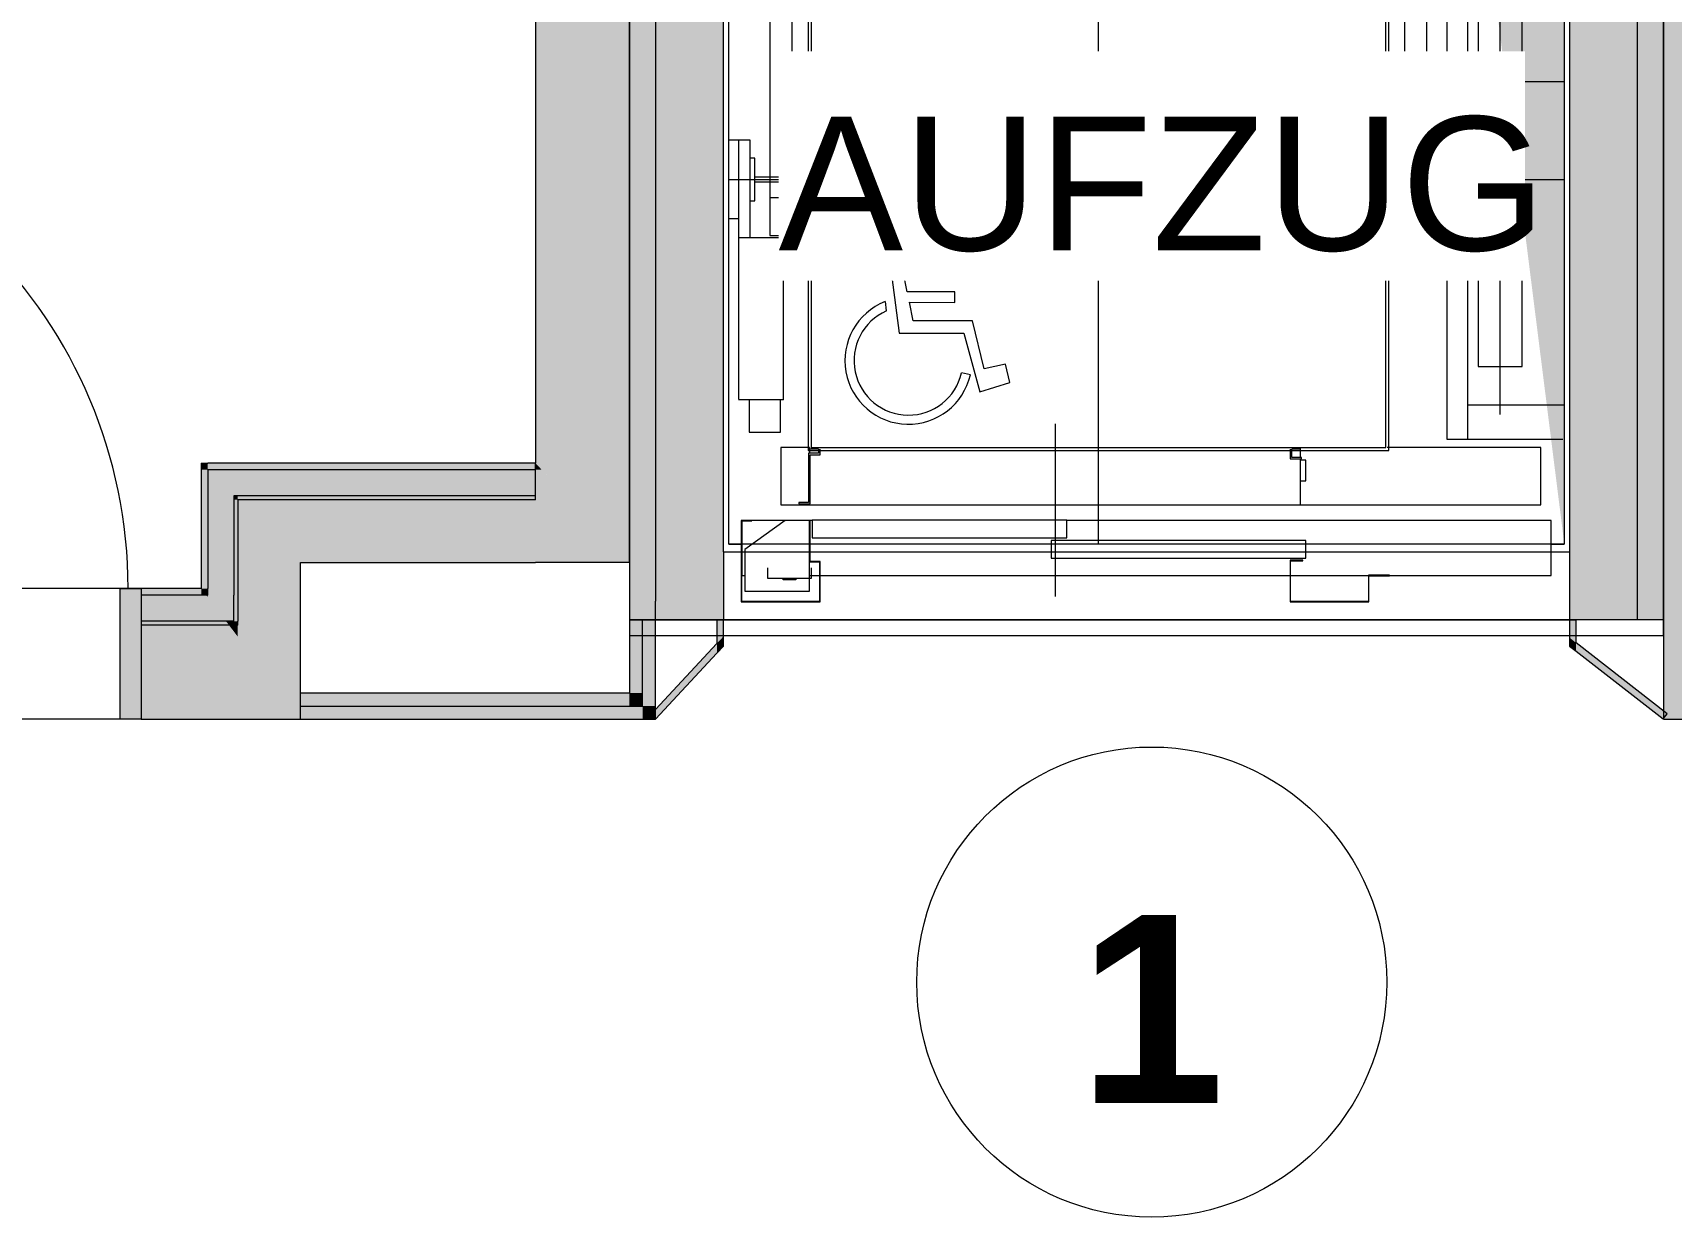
# Model space of a CAD drawing. Header units: metres. Extents: x -4 to 206, y -18 to 45.
# Drawn here: x 175.812 to 178.949, y 32.805 to 35.072 of the extents above; entities that cross this region are included whole.
import ezdxf

# ---------------------------------------------------------------- set-up
doc = ezdxf.new("R2010")
doc.units = ezdxf.units.M
doc.header["$MEASUREMENT"] = 0
doc.linetypes.add('Wipeout_Contour', pattern=[1, 0, -1])
for name, color, linetype in [('120 Wand Innen tragend', 7, 'Continuous'), ('170 Schachtwände', 7, 'Continuous'), ('430 Aufzug', 7, 'Continuous'), ('905 VP Beschriftung Übersicht.Übersicht', 7, 'Continuous')]:
    doc.layers.add(name, color=color, linetype=linetype)
doc.styles.add('ERSTELLTER_STIL_8', font='arial.ttf')
doc.styles.add('ERSTELLTER_STIL_9', font='arial.ttf')
doc.linetypes.add('Grenze Bundesland', pattern='A,0,[2,415_260415_PP_VA_1_6 3 St1.Shx,S=1.5873e-05,R=0,X=0,Y=0],-0.003,0', length=0.003)
doc.linetypes.add('Grenze Grundstück', pattern='A,0,[1,415_260415_PP_VA_1_6 3 St1.Shx,S=0.00031746,R=0,X=0,Y=0],-0.04,0', length=0.04)

# ---------------------------------------------------------------- blocks, each defined once
blk = doc.blocks.new('Wand_1_3', base_point=(177.1342, 34.0783))
at = {"layer": '430 Aufzug', "linetype": 'Continuous', "lineweight": 0, "true_color": 0x000000}
for points in [[(176.9542, 35.9383), (177.0042, 35.8883), (177.0042, 35.9383)], [(176.9542, 35.8883), (177.0042, 35.8883), (176.9542, 35.9383)], [(176.9542, 35.8883), (176.9542, 33.9483), (177.0042, 33.9844), (177.0042, 35.8883)], [(177.0042, 35.8883), (177.1342, 35.7583), (177.1342, 35.8883)], [(177.0042, 35.7583), (177.1342, 35.7583), (177.0042, 35.8883)], [(177.0042, 35.7583), (177.0042, 34.0783), (177.1342, 34.0783), (177.1342, 35.7583)], [(177.1342, 34.0783), (177.0042, 33.9844), (177.0042, 33.9483), (177.1342, 33.9483)], [(177.0042, 33.9844), (177.1342, 34.0783), (177.0042, 34.0783)], [(177.0042, 33.9844), (176.9542, 33.9483), (177.0042, 33.9483)]]:
    blk.add_hatch(color=18, dxfattribs=at).paths.add_polyline_path(points)
at = {"layer": '430 Aufzug', "color": 7, "linetype": 'Continuous', "lineweight": 18}
for p, q in [((177.1342, 35.8883), (177.0042, 35.8883)), ((177.0042, 35.8883), (177.0042, 35.7583)), ((177.0042, 35.7583), (177.0042, 34.0783)), ((177.0042, 34.0783), (177.0042, 33.9844)), ((177.0042, 33.9483), (177.0042, 33.9844))]:
    blk.add_line(p, q, dxfattribs=at)
at = {"layer": '430 Aufzug', "color": 7, "linetype": 'Continuous', "lineweight": 13, "flags": 128}
for points in [[(176.9542, 35.9383), (177.0042, 35.9383)], [(176.9542, 35.9383), (176.9542, 33.9483)], [(176.9542, 33.9483), (177.0042, 33.9483)]]:
    blk.add_lwpolyline(points, dxfattribs=at)
at = {"layer": '430 Aufzug', "color": 7, "linetype": 'Continuous', "lineweight": 18, "flags": 128}
for points in [[(177.1342, 34.0783), (177.1342, 35.7583)], [(177.0042, 33.9483), (177.1342, 33.9483)]]:
    blk.add_lwpolyline(points, dxfattribs=at)
blk = doc.blocks.new('Wand_3_3', base_point=(178.7542, 35.7583))
at = {"layer": '430 Aufzug', "linetype": 'Continuous', "lineweight": 0, "true_color": 0x000000}
for points in [[(178.8842, 35.8883), (178.8842, 33.9844), (178.9342, 33.9483), (178.9342, 35.8883)], [(178.8842, 34.0783), (178.8842, 35.7583), (178.7542, 35.7583), (178.7542, 34.0783)], [(178.7542, 34.0783), (178.7542, 33.9483), (178.8842, 33.9483), (178.8842, 33.9844)], [(178.7542, 34.0783), (178.8842, 33.9844), (178.8842, 34.0783)], [(178.8842, 33.9844), (178.8842, 33.9483), (178.9342, 33.9483)]]:
    blk.add_hatch(color=18, dxfattribs=at).paths.add_polyline_path(points)
at = {"layer": '430 Aufzug', "color": 7, "linetype": 'Continuous', "lineweight": 18}
for p, q in [((178.8842, 35.7583), (178.8842, 35.8883)), ((178.8842, 34.0783), (178.8842, 35.7583)), ((178.8842, 33.9844), (178.8842, 34.0783)), ((178.8842, 33.9483), (178.8842, 33.9844))]:
    blk.add_line(p, q, dxfattribs=at)
at = {"layer": '430 Aufzug', "color": 7, "linetype": 'Continuous', "lineweight": 13, "flags": 128}
for points in [[(178.9342, 33.9483), (178.9342, 35.8883)], [(178.9342, 33.9483), (178.8842, 33.9483)]]:
    blk.add_lwpolyline(points, dxfattribs=at)
at = {"layer": '430 Aufzug', "color": 7, "linetype": 'Continuous', "lineweight": 18, "flags": 128}
for points in [[(178.7542, 35.7583), (178.7542, 34.0783)], [(178.8842, 33.9483), (178.7542, 33.9483)]]:
    blk.add_lwpolyline(points, dxfattribs=at)
blk = doc.blocks.new('Einfache Türöffnung[1]_3', base_point=(168.0292, 39.9833))
at = {"layer": '430 Aufzug', "color": 7, "linetype": 'Continuous', "lineweight": 18}
for p, q in [((177.1342, 34.0783), (177.1342, 33.9483)), ((178.7542, 34.0783), (178.7542, 33.9483))]:
    blk.add_line(p, q, dxfattribs=at)
at = {"layer": '430 Aufzug', "color": 7, "linetype": 'Continuous', "lineweight": 13}
for p, q in [((177.1342, 34.0783), (178.7542, 34.0783)), ((177.1342, 33.9483), (178.7542, 33.9483))]:
    blk.add_line(p, q, dxfattribs=at)
blk = doc.blocks.new('Einfache Türöffnung[2]_3', base_point=(168.0292, 39.9833))
at = {"layer": '430 Aufzug', "color": 7, "linetype": 'Continuous', "lineweight": 18}
for p, q in [((177.1342, 34.0783), (177.1342, 33.9483)), ((178.7542, 34.0783), (178.7542, 33.9483))]:
    blk.add_line(p, q, dxfattribs=at)
at = {"layer": '430 Aufzug', "color": 7, "linetype": 'Continuous', "lineweight": 13}
for p, q in [((177.1342, 34.0783), (178.7542, 34.0783)), ((177.1342, 33.9483), (178.7542, 33.9483))]:
    blk.add_line(p, q, dxfattribs=at)
blk = doc.blocks.new('Wand_5_3', base_point=(177.1342, 34.0783))
at = {"layer": '430 Aufzug', "color": 7, "linetype": 'Continuous', "lineweight": 13}
for name in ['Einfache Türöffnung[1]_3', 'Einfache Türöffnung[2]_3']:
    blk.add_blockref(name, (168.0292, 39.9833), dxfattribs=at)
blk = doc.blocks.new('Decke_14_3', base_point=(176.9542, 33.9183))
at = {"layer": '430 Aufzug', "color": 7, "linetype": 'Continuous', "lineweight": 13, "flags": 128}
blk.add_lwpolyline([(176.9542, 33.9183), (178.9342, 33.9183), (178.9342, 33.9483), (176.9542, 33.9483)], close=True, dxfattribs=at)
blk = doc.blocks.new('Decke_15_3', base_point=(176.9542, 33.9183))
at = {"layer": '430 Aufzug', "color": 7, "linetype": 'Continuous', "lineweight": 13, "flags": 128}
blk.add_lwpolyline([(176.9542, 33.9183), (178.9342, 33.9183), (178.9342, 33.9483), (176.9542, 33.9483)], close=True, dxfattribs=at)
blk = doc.blocks.new('Metall Zargentür Typ3 27[9]_3', base_point=(168.0292, 39.9833))
at = {"layer": '120 Wand Innen tragend', "linetype": 'Continuous', "lineweight": 0, "true_color": 0xffffff}
for points in [[(175.0292, 34.0083), (175.0292, 33.7583), (175.0792, 33.7583), (175.0792, 34.0083)], [(176.0192, 33.7583), (176.0192, 34.0083), (175.9792, 34.0083), (175.9792, 33.7583)]]:
    blk.add_hatch(color=7, dxfattribs=at).paths.add_polyline_path(points)
at = {"layer": '120 Wand Innen tragend', "color": 8, "linetype": 'Continuous', "lineweight": 0}
blk.add_line((175.0642, 34.0083), (175.0642, 34.9383), dxfattribs=at)
at = {"layer": '120 Wand Innen tragend', "color": 7, "linetype": 'Grenze Bundesland', "lineweight": 13, "ltscale": 200}
for p, q in [((176.0192, 34.0083), (175.0292, 34.0083)), ((176.0192, 33.7583), (175.0292, 33.7583))]:
    blk.add_line(p, q, dxfattribs=at)
at = {"layer": '120 Wand Innen tragend', "color": 7, "linetype": 'Continuous', "lineweight": 13}
for p, q in [((175.0292, 34.0083), (175.0792, 34.0083)), ((175.0292, 33.7583), (175.0292, 34.0083)), ((175.0292, 34.0083), (175.0292, 33.9958)), ((175.0292, 34.0083), (175.0292, 33.9958)), ((175.0792, 34.0083), (175.0792, 33.7583)), ((175.9792, 33.7583), (175.9792, 34.0083)), ((175.9792, 34.0083), (176.0192, 34.0083)), ((176.0192, 34.0083), (176.0192, 33.7583)), ((176.0192, 34.0083), (176.0192, 33.9958)), ((176.0192, 34.0083), (176.0192, 33.9958)), ((175.0292, 33.9958), (175.0292, 33.9458)), ((175.0292, 33.9958), (175.0292, 33.9458)), ((176.0192, 33.9958), (176.0192, 33.9458)), ((176.0192, 33.9958), (176.0192, 33.9458)), ((175.0292, 33.9458), (175.0292, 33.9383)), ((175.0292, 33.9458), (175.0292, 33.9383)), ((176.0192, 33.9458), (176.0192, 33.9383)), ((176.0192, 33.9458), (176.0192, 33.9383)), ((175.0792, 33.7583), (175.0292, 33.7583)), ((176.0192, 33.7583), (175.9792, 33.7583))]:
    blk.add_line(p, q, dxfattribs=at)
at = {"layer": '120 Wand Innen tragend', "color": 7, "linetype": 'Continuous', "lineweight": 18}
for p, q in [((175.0292, 33.9383), (175.0292, 33.7583)), ((175.0292, 33.9383), (175.0292, 33.7583)), ((176.0192, 33.9383), (176.0192, 33.7583)), ((176.0192, 33.9383), (176.0192, 33.7583))]:
    blk.add_line(p, q, dxfattribs=at)
at = {"layer": '120 Wand Innen tragend', "color": 8, "linetype": 'Continuous', "lineweight": 0}
blk.add_arc((175.0642, 34.0083), 0.93, 0, 90, dxfattribs=at)
blk = doc.blocks.new('Wand_52_3', base_point=(174.8742, 33.9383))
at = {"layer": '120 Wand Innen tragend', "linetype": 'Continuous', "lineweight": 0, "true_color": 0x000000}
for points in [[(174.8742, 34.0083), (174.8742, 33.9958), (175.0292, 33.9958), (175.0292, 34.0083)], [(176.0192, 33.9958), (176.1342, 33.9958), (176.1342, 34.0083), (176.0192, 34.0083)], [(176.1467, 34.0083), (176.1342, 34.0083), (176.1437, 33.9958), (176.1467, 33.9958)], [(176.1437, 33.9958), (176.1342, 34.0083), (176.1342, 33.9958)], [(174.8742, 33.9958), (174.8742, 33.9458), (175.0292, 33.9458), (175.0292, 33.9958)], [(176.0192, 33.9458), (176.1467, 33.9458), (176.1467, 33.9919), (176.1437, 33.9958), (176.0192, 33.9958)], [(176.1437, 33.9958), (176.1467, 33.9919), (176.1467, 33.9958)], [(176.1967, 33.9458), (176.1967, 33.9958), (176.1467, 33.9958), (176.1467, 33.9919), (176.1817, 33.9458)], [(176.1467, 33.9458), (176.1817, 33.9458), (176.1467, 33.9919)], [(174.8742, 33.9383), (174.8742, 33.7583), (175.0292, 33.7583), (175.0292, 33.9383)], [(176.0192, 33.7583), (176.2042, 33.7583), (176.2042, 33.9162), (176.1874, 33.9383), (176.0192, 33.9383)], [(176.1874, 33.9383), (176.1967, 33.9261), (176.1967, 33.9383)], [(176.1967, 33.9383), (176.1967, 33.9261), (176.2042, 33.9162), (176.2042, 33.9383)], [(176.3242, 33.9383), (176.2042, 33.9383), (176.2042, 33.9162), (176.3242, 33.7583)], [(176.2042, 33.9162), (176.2042, 33.7583), (176.3242, 33.7583)]]:
    blk.add_hatch(color=18, dxfattribs=at).paths.add_polyline_path(points)
at = {"layer": '120 Wand Innen tragend', "linetype": 'Continuous', "lineweight": 0, "true_color": 0xffffff}
for points in [[(174.8742, 33.9458), (174.8742, 33.9383), (175.0292, 33.9383), (175.0292, 33.9458)], [(176.1817, 33.9458), (176.0192, 33.9458), (176.0192, 33.9383), (176.1874, 33.9383)], [(176.1967, 33.9383), (176.1967, 33.9458), (176.1817, 33.9458), (176.1874, 33.9383)], [(176.2042, 33.9383), (176.2042, 33.9458), (176.1967, 33.9458), (176.1967, 33.9383)]]:
    blk.add_hatch(color=7, dxfattribs=at).paths.add_polyline_path(points)
at = {"layer": '120 Wand Innen tragend', "color": 7, "linetype": 'Continuous', "lineweight": 13}
for p, q in [((175.0292, 34.0083), (175.0292, 33.9958)), ((176.0192, 34.0083), (176.0192, 33.9958)), ((176.1467, 33.9958), (176.1467, 34.0083)), ((175.0292, 33.9958), (174.8742, 33.9958)), ((175.0292, 33.9958), (175.0292, 33.9458)), ((176.1437, 33.9958), (176.0192, 33.9958)), ((176.0192, 33.9958), (176.0192, 33.9458)), ((176.1467, 33.9958), (176.1437, 33.9958)), ((176.1967, 33.9458), (176.1967, 33.9958)), ((175.0292, 33.9458), (174.8742, 33.9458)), ((175.0292, 33.9458), (175.0292, 33.9383)), ((176.1817, 33.9458), (176.0192, 33.9458)), ((176.0192, 33.9458), (176.0192, 33.9383)), ((176.1967, 33.9458), (176.1817, 33.9458))]:
    blk.add_line(p, q, dxfattribs=at)
at = {"layer": '120 Wand Innen tragend', "color": 7, "linetype": 'Continuous', "lineweight": 18}
for p, q in [((176.2042, 33.9383), (176.2042, 33.9458)), ((175.0292, 33.9383), (174.8742, 33.9383)), ((175.0292, 33.9383), (175.0292, 33.7583)), ((176.1874, 33.9383), (176.0192, 33.9383)), ((176.0192, 33.9383), (176.0192, 33.7583)), ((176.1967, 33.9383), (176.1874, 33.9383)), ((176.2042, 33.9383), (176.1967, 33.9383))]:
    blk.add_line(p, q, dxfattribs=at)
at = {"layer": '120 Wand Innen tragend', "color": 7, "linetype": 'Continuous', "lineweight": 13, "flags": 128}
for points in [[(175.0292, 34.0083), (174.8742, 34.0083)], [(174.8742, 34.0083), (174.8742, 33.9958)], [(176.1342, 34.0083), (176.0192, 34.0083)], [(174.8742, 33.9958), (174.8742, 33.9458)], [(174.8742, 33.9458), (174.8742, 33.9383)]]:
    blk.add_lwpolyline(points, dxfattribs=at)
at = {"layer": '120 Wand Innen tragend', "color": 7, "linetype": 'Continuous', "lineweight": 18, "flags": 128}
for points in [[(176.3242, 33.7583), (176.3242, 33.9383)], [(174.8742, 33.7583), (175.0292, 33.7583)], [(176.0192, 33.7583), (176.3242, 33.7583)]]:
    blk.add_lwpolyline(points, dxfattribs=at)
at = {"layer": '120 Wand Innen tragend', "color": 7, "linetype": 'Continuous', "lineweight": 13}
blk.add_blockref('Metall Zargentür Typ3 27[9]_3', (168.0292, 39.9833), dxfattribs=at)
blk = doc.blocks.new('Wand_99_3', base_point=(176.9542, 34.2483))
at = {"layer": '120 Wand Innen tragend', "linetype": 'Continuous', "lineweight": 0, "true_color": 0x000000}
for points in [[(176.7742, 35.9383), (176.7742, 34.2483), (176.8405, 34.1783), (176.9542, 34.1783), (176.9542, 35.9383)], [(176.786, 34.2358), (176.7742, 34.2483), (176.7742, 34.2358)], [(176.7742, 34.1858), (176.8334, 34.1858), (176.786, 34.2358), (176.7742, 34.2358)], [(176.7742, 34.1783), (176.8405, 34.1783), (176.8334, 34.1858), (176.7742, 34.1858)], [(176.7742, 34.1783), (176.7742, 34.0583), (176.9542, 34.0583), (176.8405, 34.1783)], [(176.9542, 34.1783), (176.8405, 34.1783), (176.9542, 34.0583)]]:
    blk.add_hatch(color=18, dxfattribs=at).paths.add_polyline_path(points)
at = {"layer": '120 Wand Innen tragend', "color": 7, "linetype": 'Continuous', "lineweight": 18}
for p, q in [((176.7742, 34.2358), (176.7742, 34.2483)), ((176.7742, 34.1858), (176.7742, 34.2358)), ((176.7742, 34.1783), (176.7742, 34.1858))]:
    blk.add_line(p, q, dxfattribs=at)
at = {"layer": '120 Wand Innen tragend', "color": 7, "linetype": 'Continuous', "lineweight": 18, "flags": 128}
for points in [[(176.7742, 35.9383), (176.7742, 34.2483)], [(176.9542, 34.0583), (176.9542, 35.9383)], [(176.9542, 34.0583), (176.7742, 34.0583)]]:
    blk.add_lwpolyline(points, dxfattribs=at)
blk = doc.blocks.new('Wand_100_3', base_point=(178.9342, 35.9383))
at = {"layer": '120 Wand Innen tragend', "linetype": 'Continuous', "lineweight": 0, "true_color": 0x000000}
blk.add_hatch(color=18, dxfattribs=at).paths.add_polyline_path([(178.9342, 35.9383), (178.9342, 33.7583), (179.1142, 33.7583), (179.1142, 35.9383)])
at = {"layer": '120 Wand Innen tragend', "color": 7, "linetype": 'Continuous', "lineweight": 18, "flags": 128}
for points in [[(178.9342, 35.9383), (178.9342, 33.7583)], [(179.1142, 34.1883), (179.1142, 35.9383)], [(179.1142, 33.7583), (179.1142, 34.0083)], [(178.9342, 33.7583), (179.1142, 33.7583)]]:
    blk.add_lwpolyline(points, dxfattribs=at)
blk = doc.blocks.new('Wand_102_3', base_point=(178.7542, 33.9483))
at = {"layer": '170 Schachtwände', "linetype": 'Continuous', "lineweight": 0, "true_color": 0x000000}
for points in [[(178.7667, 33.9044), (178.7667, 33.9483), (178.7542, 33.9483), (178.7542, 33.9142)], [(178.7542, 33.9142), (178.7542, 33.8983), (178.7667, 33.9044)], [(178.7667, 33.9044), (178.7542, 33.8983), (178.7667, 33.8886)]]:
    blk.add_hatch(color=18, dxfattribs=at).paths.add_polyline_path(points)
at = {"layer": '170 Schachtwände', "color": 7, "linetype": 'Continuous', "lineweight": 13, "flags": 128}
for points in [[(178.7542, 33.9483), (178.7542, 33.8983)], [(178.7542, 33.9483), (178.7667, 33.9483)], [(178.7667, 33.9044), (178.7667, 33.9483)], [(178.7542, 33.8983), (178.7667, 33.8886)]]:
    blk.add_lwpolyline(points, dxfattribs=at)
blk = doc.blocks.new('Wand_103_3', base_point=(178.7542, 33.8983))
at = {"layer": '170 Schachtwände', "linetype": 'Continuous', "lineweight": 0, "true_color": 0x000000}
blk.add_hatch(color=18, dxfattribs=at).paths.add_polyline_path([(178.7667, 33.8886), (178.9334, 33.7589), (178.9411, 33.7688), (178.7667, 33.9044)])
at = {"layer": '170 Schachtwände', "color": 7, "linetype": 'Continuous', "lineweight": 13, "flags": 128}
for points in [[(178.9411, 33.7688), (178.7667, 33.9044)], [(178.7667, 33.8886), (178.9334, 33.7589)], [(178.9334, 33.7589), (178.9411, 33.7688)]]:
    blk.add_lwpolyline(points, dxfattribs=at)
blk = doc.blocks.new('Wand_104_3', base_point=(176.1342, 33.9383))
at = {"layer": '120 Wand Innen tragend', "linetype": 'Continuous', "lineweight": 0, "true_color": 0x000000}
for points in [[(176.1467, 34.2483), (176.1342, 34.2483), (176.1467, 34.2358)], [(176.1342, 34.2358), (176.1467, 34.2358), (176.1342, 34.2483)], [(176.1342, 34.0083), (176.1467, 34.0083), (176.1467, 34.2358), (176.1342, 34.2358)], [(176.1967, 34.2358), (176.1467, 34.2358), (176.1967, 34.1858)], [(176.1967, 34.1858), (176.1467, 34.2358), (176.1467, 34.1858)], [(176.1967, 33.9958), (176.1967, 34.1858), (176.1467, 34.1858), (176.1467, 33.9958)], [(176.3242, 34.1783), (176.2042, 34.1783), (176.3242, 34.0583)], [(176.3242, 34.0583), (176.2042, 34.1783), (176.2042, 34.0583)], [(176.3242, 33.9383), (176.3242, 34.0583), (176.2042, 34.0583), (176.2042, 33.9383)]]:
    blk.add_hatch(color=18, dxfattribs=at).paths.add_polyline_path(points)
at = {"layer": '120 Wand Innen tragend', "linetype": 'Continuous', "lineweight": 0, "true_color": 0xffffff}
for points in [[(176.2042, 34.1858), (176.1967, 34.1858), (176.2042, 34.1783)], [(176.2042, 34.1783), (176.1967, 34.1858), (176.1967, 34.1783)], [(176.2042, 33.9458), (176.2042, 34.1783), (176.1967, 34.1783), (176.1967, 33.9458)]]:
    blk.add_hatch(color=7, dxfattribs=at).paths.add_polyline_path(points)
at = {"layer": '120 Wand Innen tragend', "color": 7, "linetype": 'Continuous', "lineweight": 13}
for p, q in [((176.1967, 34.2358), (176.1467, 34.2358)), ((176.1467, 34.2358), (176.1467, 34.1858)), ((176.1467, 34.1858), (176.1467, 34.0083)), ((176.2042, 34.1858), (176.1967, 34.1858)), ((176.1967, 34.1858), (176.1967, 34.1783)), ((176.1967, 34.1783), (176.1967, 33.9958)), ((176.1467, 33.9958), (176.1467, 34.0083)), ((176.1967, 33.9458), (176.1967, 33.9958))]:
    blk.add_line(p, q, dxfattribs=at)
at = {"layer": '120 Wand Innen tragend', "color": 7, "linetype": 'Continuous', "lineweight": 18}
for p, q in [((176.3242, 34.1783), (176.2042, 34.1783)), ((176.2042, 34.1783), (176.2042, 34.0583)), ((176.2042, 34.0583), (176.2042, 33.9458)), ((176.2042, 33.9383), (176.2042, 33.9458))]:
    blk.add_line(p, q, dxfattribs=at)
at = {"layer": '120 Wand Innen tragend', "color": 7, "linetype": 'Continuous', "lineweight": 13, "flags": 128}
for points in [[(176.1342, 34.2483), (176.1467, 34.2483)], [(176.1342, 34.2483), (176.1342, 34.0083)]]:
    blk.add_lwpolyline(points, dxfattribs=at)
at = {"layer": '120 Wand Innen tragend', "color": 7, "linetype": 'Continuous', "lineweight": 18, "flags": 128}
blk.add_lwpolyline([(176.3242, 33.9383), (176.3242, 34.0583)], dxfattribs=at)
blk = doc.blocks.new('Wand_105_3', base_point=(176.1342, 34.2483))
at = {"layer": '120 Wand Innen tragend', "linetype": 'Continuous', "lineweight": 0, "true_color": 0x000000}
for points in [[(176.1467, 34.2358), (176.7742, 34.2358), (176.7742, 34.2483), (176.1467, 34.2483)], [(176.1967, 34.1858), (176.7742, 34.1858), (176.7742, 34.2358), (176.1967, 34.2358)], [(176.3242, 34.0583), (176.7742, 34.0583), (176.7742, 34.1783), (176.3242, 34.1783)]]:
    blk.add_hatch(color=18, dxfattribs=at).paths.add_polyline_path(points)
at = {"layer": '120 Wand Innen tragend', "linetype": 'Continuous', "lineweight": 0, "true_color": 0xffffff}
blk.add_hatch(color=7, dxfattribs=at).paths.add_polyline_path([(176.2042, 34.1783), (176.7742, 34.1783), (176.7742, 34.1858), (176.2042, 34.1858)])
at = {"layer": '120 Wand Innen tragend', "color": 7, "linetype": 'Continuous', "lineweight": 13}
for p, q in [((176.1967, 34.2358), (176.1467, 34.2358)), ((176.7742, 34.2358), (176.1967, 34.2358)), ((176.2042, 34.1858), (176.1967, 34.1858)), ((176.7742, 34.1858), (176.2042, 34.1858))]:
    blk.add_line(p, q, dxfattribs=at)
at = {"layer": '120 Wand Innen tragend', "color": 7, "linetype": 'Continuous', "lineweight": 18}
for p, q in [((176.7742, 34.2358), (176.7742, 34.2483)), ((176.7742, 34.1858), (176.7742, 34.2358)), ((176.3242, 34.1783), (176.2042, 34.1783)), ((176.7742, 34.1783), (176.3242, 34.1783)), ((176.7742, 34.1783), (176.7742, 34.1858))]:
    blk.add_line(p, q, dxfattribs=at)
at = {"layer": '120 Wand Innen tragend', "color": 7, "linetype": 'Continuous', "lineweight": 13, "flags": 128}
blk.add_lwpolyline([(176.7742, 34.2483), (176.1467, 34.2483)], dxfattribs=at)
at = {"layer": '120 Wand Innen tragend', "color": 7, "linetype": 'Continuous', "lineweight": 18, "flags": 128}
blk.add_lwpolyline([(176.3242, 34.0583), (176.7742, 34.0583)], dxfattribs=at)
blk = doc.blocks.new('Wand_106_3', base_point=(176.3242, 33.7583))
at = {"layer": '170 Schachtwände', "linetype": 'Continuous', "lineweight": 0, "true_color": 0x000000}
for points in [[(176.9542, 33.8083), (176.3242, 33.8083), (176.3242, 33.7833), (176.9542, 33.7833)], [(176.9542, 33.8083), (176.9792, 33.7833), (176.9792, 33.8083)], [(176.9542, 33.7833), (176.9792, 33.7833), (176.9542, 33.8083)], [(176.9792, 33.7833), (176.3242, 33.7833), (176.3242, 33.7583), (176.9792, 33.7583)], [(176.9792, 33.7833), (177.0042, 33.7583), (177.0042, 33.7833)], [(176.9792, 33.7583), (177.0042, 33.7583), (176.9792, 33.7833)]]:
    blk.add_hatch(color=18, dxfattribs=at).paths.add_polyline_path(points)
at = {"layer": '170 Schachtwände', "color": 7, "linetype": 'Continuous', "lineweight": 18}
for p, q in [((176.3242, 33.7833), (176.9542, 33.7833)), ((176.9542, 33.7833), (176.9792, 33.7833))]:
    blk.add_line(p, q, dxfattribs=at)
at = {"layer": '170 Schachtwände', "color": 7, "linetype": 'Continuous', "lineweight": 18, "flags": 128}
for points in [[(176.9542, 33.8083), (176.3242, 33.8083)], [(176.3242, 33.7833), (176.3242, 33.8083)], [(176.3242, 33.7583), (176.3242, 33.7833)], [(176.3242, 33.7583), (177.0042, 33.7583)], [(177.0042, 33.7583), (177.0042, 33.7833)]]:
    blk.add_lwpolyline(points, dxfattribs=at)
blk = doc.blocks.new('Wand_189_3', base_point=(177.0042, 33.7583))
at = {"layer": '170 Schachtwände', "linetype": 'Continuous', "lineweight": 0, "true_color": 0x000000}
for points in [[(176.9792, 33.8083), (176.9792, 33.9483), (176.9542, 33.9483), (176.9542, 33.8083)], [(177.0042, 33.7833), (177.0042, 33.9483), (176.9792, 33.9483), (176.9792, 33.7833)]]:
    blk.add_hatch(color=18, dxfattribs=at).paths.add_polyline_path(points)
at = {"layer": '170 Schachtwände', "color": 7, "linetype": 'Continuous', "lineweight": 18}
for p, q in [((176.9792, 33.8083), (176.9792, 33.9483)), ((176.9792, 33.7833), (176.9792, 33.8083))]:
    blk.add_line(p, q, dxfattribs=at)
at = {"layer": '170 Schachtwände', "color": 7, "linetype": 'Continuous', "lineweight": 18, "flags": 128}
for points in [[(176.9792, 33.9483), (176.9542, 33.9483)], [(176.9542, 33.9483), (176.9542, 33.8083)], [(177.0042, 33.9483), (176.9792, 33.9483)], [(177.0042, 33.7833), (177.0042, 33.9483)]]:
    blk.add_lwpolyline(points, dxfattribs=at)
blk = doc.blocks.new('Wand_190_3', base_point=(177.1342, 33.9483))
at = {"layer": '170 Schachtwände', "linetype": 'Continuous', "lineweight": 0, "true_color": 0x000000}
for points in [[(177.1342, 33.9167), (177.1342, 33.9483), (177.1217, 33.9483), (177.1217, 33.9032)], [(177.1217, 33.9032), (177.1342, 33.8983), (177.1342, 33.9167)], [(177.1217, 33.9032), (177.1217, 33.8849), (177.1342, 33.8983)]]:
    blk.add_hatch(color=18, dxfattribs=at).paths.add_polyline_path(points)
at = {"layer": '170 Schachtwände', "color": 7, "linetype": 'Continuous', "lineweight": 13, "flags": 128}
for points in [[(177.1217, 33.9483), (177.1217, 33.9032)], [(177.1342, 33.9483), (177.1217, 33.9483)], [(177.1342, 33.8983), (177.1342, 33.9483)], [(177.1342, 33.8983), (177.1217, 33.8849)]]:
    blk.add_lwpolyline(points, dxfattribs=at)
blk = doc.blocks.new('Wand_191_3', base_point=(177.1342, 33.8983))
at = {"layer": '170 Schachtwände', "linetype": 'Continuous', "lineweight": 0, "true_color": 0x000000}
blk.add_hatch(color=18, dxfattribs=at).paths.add_polyline_path([(177.1217, 33.9032), (177.0042, 33.7767), (177.0042, 33.7583), (177.1217, 33.8849)])
at = {"layer": '170 Schachtwände', "color": 7, "linetype": 'Continuous', "lineweight": 13, "flags": 128}
for points in [[(177.1217, 33.9032), (177.0042, 33.7767)], [(177.0042, 33.7583), (177.1217, 33.8849)], [(177.0042, 33.7583), (177.0042, 33.7767)]]:
    blk.add_lwpolyline(points, dxfattribs=at)
blk = doc.blocks.new('27 OtisGen2life S1600x1655[1]_3', base_point=(177.1442, 34.0933))
at = {"layer": '430 Aufzug', "linetype": 'Continuous', "lineweight": 0, "true_color": 0x323232}
blk.add_hatch(color=250, dxfattribs=at).paths.add_polyline_path([(177.1442, 35.7483), (178.5592, 35.5599), (178.7442, 34.0933), (178.7442, 35.7483)])
at = {"layer": '430 Aufzug', "color": 7, "linetype": 'Continuous', "lineweight": 13}
for p, q in [((177.1442, 34.0933), (177.1442, 35.7483)), ((177.1442, 35.7483), (178.7442, 35.7483)), ((178.7442, 35.7483), (178.7442, 34.0933)), ((177.2962, 35.6843), (177.2962, 34.2723)), ((178.4082, 35.6843), (177.2962, 35.6843)), ((177.3022, 35.6783), (177.3022, 34.2783)), ((178.4022, 35.6783), (177.3022, 35.6783)), ((178.4022, 34.2783), (178.4022, 35.6783)), ((178.4082, 34.2723), (178.4082, 35.6843)), ((178.7412, 35.6623), (178.5192, 35.6623)), ((178.5192, 35.6623), (178.5192, 34.2943)), ((178.5592, 34.2943), (178.5592, 35.6623)), ((178.5592, 35.5973), (178.7442, 35.5973)), ((177.2322, 35.5263), (177.1442, 35.5263)), ((177.2322, 35.1763), (177.2322, 35.5263)), ((178.6632, 35.5233), (178.5792, 35.5233)), ((178.5792, 35.5233), (178.5792, 34.4333)), ((178.6632, 34.4333), (178.6632, 35.5233)), ((177.2657, 35.3721), (177.2322, 35.3721)), ((177.2657, 34.7568), (177.2657, 35.3721)), ((178.4812, 35.3721), (178.4387, 35.3721)), ((178.4387, 34.7568), (178.4387, 35.3721)), ((178.4812, 34.6838), (178.4812, 35.3721)), ((177.1442, 35.1763), (177.2322, 35.1763)), ((177.2232, 35.1763), (177.2232, 34.6838)), ((177.1442, 35.1558), (177.2232, 35.1558)), ((177.1852, 34.8663), (177.1442, 34.8663)), ((177.1632, 34.8663), (177.1632, 34.3708)), ((177.1852, 34.6793), (177.1852, 34.8663)), ((177.1942, 34.8323), (177.1852, 34.8323)), ((177.1942, 34.7503), (177.1942, 34.8323)), ((178.5192, 34.8323), (178.5102, 34.8323)), ((178.5102, 34.8323), (178.5102, 34.7503)), ((177.2962, 34.7958), (177.1942, 34.7958)), ((178.5102, 34.7958), (178.4082, 34.7958)), ((177.1942, 34.7868), (177.2962, 34.7868)), ((178.4082, 34.7868), (178.5102, 34.7868)), ((177.1852, 34.7503), (177.1942, 34.7503)), ((177.2232, 34.7568), (177.2657, 34.7568)), ((178.4387, 34.7568), (178.4812, 34.7568)), ((178.5102, 34.7503), (178.5192, 34.7503)), ((177.1442, 34.7163), (177.1632, 34.7163)), ((177.2489, 34.6793), (177.1632, 34.6793)), ((177.2232, 34.6838), (177.2962, 34.6838)), ((177.2489, 34.3693), (177.2489, 34.6793)), ((178.4082, 34.6838), (178.4812, 34.6838)), ((177.4515, 34.643), (177.4709, 34.4974)), ((177.4862, 34.5764), (177.4759, 34.6269)), ((177.5773, 34.5761), (177.4862, 34.5764)), ((177.5772, 34.5561), (177.5773, 34.5761)), ((177.4437, 34.5575), (177.446, 34.5396)), ((177.4976, 34.5209), (177.4903, 34.5565)), ((177.4903, 34.5565), (177.5772, 34.5561)), ((177.6109, 34.5204), (177.4976, 34.5209)), ((177.6334, 34.4289), (177.6109, 34.5204)), ((177.4709, 34.4974), (177.5946, 34.4969)), ((177.5946, 34.4969), (177.6251, 34.385)), ((177.607, 34.4175), (177.5901, 34.4213)), ((177.6739, 34.4377), (177.6334, 34.4289)), ((177.6826, 34.4024), (177.6739, 34.4377)), ((178.5792, 34.4333), (178.6632, 34.4333)), ((177.6251, 34.385), (177.6826, 34.4024)), ((177.2489, 34.3693), (177.1632, 34.3693)), ((177.1832, 34.3693), (177.1832, 34.3078)), ((177.1832, 34.3693), (177.1832, 34.3078)), ((177.2432, 34.3078), (177.2432, 34.3693)), ((177.2432, 34.3078), (177.2432, 34.3693)), ((178.7442, 34.3593), (178.5592, 34.3593)), ((177.1832, 34.3078), (177.2432, 34.3078)), ((177.1832, 34.3078), (177.2432, 34.3078)), ((178.5192, 34.2943), (178.7412, 34.2943)), ((177.2992, 34.2783), (177.2442, 34.2783)), ((177.2442, 34.2783), (177.2442, 34.1683)), ((177.2992, 34.2783), (177.2442, 34.2783)), ((177.2442, 34.2783), (177.2442, 34.1683)), ((177.2962, 34.2723), (178.4082, 34.2723)), ((177.2972, 34.2673), (177.2972, 34.1733)), ((177.3162, 34.2673), (177.2972, 34.2673)), ((177.2972, 34.2673), (177.2972, 34.1733)), ((177.3162, 34.2673), (177.2972, 34.2673)), ((177.2992, 34.2783), (177.2992, 34.2753)), ((177.2992, 34.2753), (177.2992, 34.2673)), ((177.3162, 34.2753), (177.2992, 34.2753)), ((177.3002, 34.1703), (177.3002, 34.2643)), ((177.3002, 34.2643), (177.3192, 34.2643)), ((177.3002, 34.1703), (177.3002, 34.2643)), ((177.3002, 34.2643), (177.3192, 34.2643)), ((177.3022, 34.2783), (178.4022, 34.2783)), ((177.3162, 34.2753), (177.3162, 34.2673)), ((177.3162, 34.2753), (177.3162, 34.2673)), ((177.3192, 34.2643), (177.3192, 34.2753)), ((177.3192, 34.2643), (177.3192, 34.2753)), ((178.2192, 34.2753), (178.2192, 34.2563)), ((178.2192, 34.2753), (178.2192, 34.2563)), ((178.2222, 34.2593), (178.2222, 34.2753)), ((178.2222, 34.2593), (178.2222, 34.2753)), ((178.2392, 34.2753), (178.2222, 34.2753)), ((178.2407, 34.2593), (178.2222, 34.2593)), ((178.2407, 34.2593), (178.2222, 34.2593)), ((178.2392, 34.2753), (178.2392, 34.2783)), ((178.2392, 34.2593), (178.2392, 34.2753)), ((178.2407, 34.2563), (178.2407, 34.2593)), ((178.2407, 34.2563), (178.2407, 34.2593)), ((178.6992, 34.2783), (178.4052, 34.2783)), ((178.6992, 34.1683), (178.6992, 34.2783)), ((178.2192, 34.2563), (178.2407, 34.2563)), ((178.2192, 34.2563), (178.2407, 34.2563)), ((178.2392, 34.1683), (178.2392, 34.2563)), ((178.2491, 34.2543), (178.2392, 34.2543)), ((178.2491, 34.2543), (178.2392, 34.2543)), ((178.2491, 34.2143), (178.2491, 34.2543)), ((178.2491, 34.2143), (178.2491, 34.2543)), ((178.2392, 34.2143), (178.2491, 34.2143)), ((178.2392, 34.2143), (178.2491, 34.2143)), ((177.2442, 34.1683), (177.2992, 34.1683)), ((177.2442, 34.1683), (177.2992, 34.1683)), ((177.2972, 34.1733), (177.2787, 34.1733)), ((177.2787, 34.1733), (177.2787, 34.1703)), ((177.2972, 34.1733), (177.2787, 34.1733)), ((177.2787, 34.1733), (177.2787, 34.1703)), ((177.2787, 34.1703), (177.3002, 34.1703)), ((177.2787, 34.1703), (177.3002, 34.1703)), ((177.2992, 34.1703), (177.2992, 34.1683)), ((177.2992, 34.1683), (178.2392, 34.1683)), ((178.2392, 34.1683), (178.6992, 34.1683)), ((178.2392, 34.1683), (178.6992, 34.1683)), ((177.1887, 34.1388), (177.1682, 34.1388)), ((177.1682, 34.1388), (177.1682, 33.9828)), ((177.1692, 34.1378), (177.1692, 34.0333)), ((177.1692, 34.1378), (177.1887, 34.1378)), ((177.1692, 33.9838), (177.1692, 34.1378)), ((177.2522, 34.1383), (177.1752, 34.0833)), ((177.1887, 34.1378), (177.1887, 34.1388)), ((177.2522, 34.1383), (177.1887, 34.1383)), ((177.2992, 34.1383), (177.2522, 34.1383)), ((177.2792, 34.1388), (177.2792, 34.1383)), ((177.3002, 34.1388), (177.2792, 34.1388)), ((177.2992, 34.0033), (177.2992, 34.1383)), ((177.2992, 34.1378), (177.2992, 34.0593)), ((177.3002, 34.0603), (177.3002, 34.1388)), ((177.3042, 34.1383), (177.3002, 34.1383)), ((177.7916, 34.1393), (177.3042, 34.1393)), ((177.3042, 34.1393), (177.3042, 34.1053)), ((177.7916, 34.1053), (177.7916, 34.1393)), ((178.7192, 34.1383), (177.7916, 34.1383)), ((178.7192, 34.0333), (178.7192, 34.1383)), ((177.3042, 34.1053), (177.7916, 34.1053)), ((177.1442, 34.0933), (177.1682, 34.0933)), ((177.1682, 34.0933), (177.1442, 34.0933)), ((178.7442, 34.0933), (177.1442, 34.0933)), ((177.1752, 34.0833), (177.1752, 34.0033)), ((178.2491, 34.1003), (177.7617, 34.1003)), ((177.7617, 34.1003), (177.7617, 34.0663)), ((178.2491, 34.0663), (178.2491, 34.1003)), ((178.7192, 34.0933), (178.7442, 34.0933)), ((178.7442, 34.0933), (178.7192, 34.0933)), ((177.2992, 34.0593), (177.3182, 34.0593)), ((177.3192, 34.0603), (177.3002, 34.0603)), ((177.3182, 34.0593), (177.3182, 33.9838)), ((177.3192, 33.9828), (177.3192, 34.0603)), ((177.7617, 34.0663), (178.2491, 34.0663)), ((178.2437, 34.0623), (178.2192, 34.0623)), ((178.2192, 34.0623), (178.2192, 33.9828)), ((178.2202, 34.0613), (178.2437, 34.0613)), ((178.2202, 33.9838), (178.2202, 34.0613)), ((178.2437, 34.0613), (178.2437, 34.0623)), ((177.1692, 34.0333), (177.1752, 34.0333)), ((177.2992, 34.0333), (177.3182, 34.0333)), ((177.3192, 34.0333), (178.2192, 34.0333)), ((178.2202, 34.0333), (178.3692, 34.0333)), ((178.4097, 34.0338), (178.3692, 34.0338)), ((178.3692, 34.0338), (178.3692, 33.9838)), ((178.3702, 34.0328), (178.4097, 34.0328)), ((178.3702, 33.9828), (178.3702, 34.0328)), ((178.4097, 34.0328), (178.4097, 34.0338)), ((178.4097, 34.0333), (178.7192, 34.0333)), ((177.1682, 33.9828), (177.3192, 33.9828)), ((177.3182, 33.9838), (177.1692, 33.9838)), ((177.1752, 34.0033), (177.2992, 34.0033)), ((178.2192, 33.9828), (178.3702, 33.9828)), ((178.3692, 33.9838), (178.2202, 33.9838))]:
    blk.add_line(p, q, dxfattribs=at)
at = {"layer": '430 Aufzug', "color": 7, "linetype": 'Grenze Grundstück', "lineweight": 13, "ltscale": 200}
for p, q in [((177.8522, 34.0933), (177.8522, 35.7483)), ((178.6212, 34.3413), (178.6212, 35.6153)), ((178.7442, 34.9783), (178.4742, 34.9783)), ((177.1442, 34.7913), (178.7442, 34.7913)), ((177.7692, 34.3233), (177.7692, 33.9933))]:
    blk.add_line(p, q, dxfattribs=at)
at = {"layer": '430 Aufzug', "color": 7, "linetype": 'Continuous', "lineweight": 13}
for centre, radius, start, end in [((177.4805, 34.6621), 0.0347, 262.6325, 213.4277), ((177.4884, 34.4444), 0.1216, 111.5854, 347.2077), ((177.4884, 34.4444), 0.1042, 113.9725, 347.2077)]:
    blk.add_arc(centre, radius, start, end, dxfattribs=at)
blk = doc.blocks.new('27_otis Taster[2]_3', base_point=(177.2607, 34.0478))
at = {"layer": '430 Aufzug', "color": 7, "linetype": 'Continuous', "lineweight": 13}
for p, q in [((177.2192, 34.0278), (177.2192, 34.0478)), ((177.3022, 34.0478), (177.3022, 34.0278)), ((177.3022, 34.0278), (177.2192, 34.0278)), ((177.2457, 34.0273), (177.2457, 34.0278)), ((177.2468, 34.0273), (177.2457, 34.0273)), ((177.2501, 34.0273), (177.2468, 34.0273)), ((177.2487, 34.0268), (177.2496, 34.0268)), ((177.2487, 34.0248), (177.2487, 34.0268)), ((177.2496, 34.0248), (177.2487, 34.0248)), ((177.2496, 34.0268), (177.2522, 34.0268)), ((177.2522, 34.0248), (177.2496, 34.0248)), ((177.255, 34.0273), (177.2501, 34.0273)), ((177.2522, 34.0268), (177.2561, 34.0268)), ((177.2561, 34.0248), (177.2522, 34.0248)), ((177.2607, 34.0273), (177.255, 34.0273)), ((177.2561, 34.0268), (177.2607, 34.0268)), ((177.2607, 34.0248), (177.2561, 34.0248)), ((177.2664, 34.0273), (177.2607, 34.0273)), ((177.2607, 34.0268), (177.2653, 34.0268)), ((177.2653, 34.0248), (177.2607, 34.0248)), ((177.2653, 34.0268), (177.2692, 34.0268)), ((177.2692, 34.0248), (177.2653, 34.0248)), ((177.2713, 34.0273), (177.2664, 34.0273)), ((177.2692, 34.0268), (177.2718, 34.0268)), ((177.2718, 34.0248), (177.2692, 34.0248)), ((177.2746, 34.0273), (177.2713, 34.0273)), ((177.2718, 34.0268), (177.2727, 34.0268)), ((177.2727, 34.0248), (177.2718, 34.0248)), ((177.2727, 34.0268), (177.2727, 34.0248)), ((177.2757, 34.0273), (177.2746, 34.0273)), ((177.2757, 34.0278), (177.2757, 34.0273))]:
    blk.add_line(p, q, dxfattribs=at)

msp = doc.modelspace()

# ---------------------------------------------------------------- linework, layer by layer
at = {"layer": '905 VP Beschriftung Übersicht.Übersicht', "color": 7, "linetype": 'Continuous', "lineweight": 13}
msp.add_circle((177.9542, 33.255), 0.45, dxfattribs=at)

# ---------------------------------------------------------------- block references
at = {"layer": '120 Wand Innen tragend', "color": 7, "lineweight": 25}
for name, p in [('Wand_99_3', (176.9542, 34.2483)), ('Wand_100_3', (178.9342, 35.9383)), ('Wand_52_3', (174.8742, 33.9383)), ('Wand_104_3', (176.1342, 33.9383)), ('Wand_105_3', (176.1342, 34.2483))]:
    msp.add_blockref(name, p, dxfattribs=at)
at = {"layer": '170 Schachtwände', "color": 7, "lineweight": 35}
for name, p in [('Wand_189_3', (177.0042, 33.7583)), ('Wand_106_3', (176.3242, 33.7583))]:
    msp.add_blockref(name, p, dxfattribs=at)
at = {"layer": '170 Schachtwände', "color": 7, "lineweight": 13}
for name, p in [('Wand_190_3', (177.1342, 33.9483)), ('Wand_102_3', (178.7542, 33.9483)), ('Wand_191_3', (177.1342, 33.8983)), ('Wand_103_3', (178.7542, 33.8983))]:
    msp.add_blockref(name, p, dxfattribs=at)
at = {"layer": '430 Aufzug', "color": 7, "lineweight": 25}
for name, p in [('Wand_1_3', (177.1342, 34.0783)), ('Wand_3_3', (178.7542, 35.7583)), ('Wand_5_3', (177.1342, 34.0783))]:
    msp.add_blockref(name, p, dxfattribs=at)
at = {"layer": '430 Aufzug', "color": 7, "linetype": 'Continuous', "lineweight": 13}
for name, p in [('27 OtisGen2life S1600x1655[1]_3', (177.1442, 34.0933)), ('27_otis Taster[2]_3', (177.2607, 34.0478)), ('Decke_14_3', (176.9542, 33.9183)), ('Decke_15_3', (176.9542, 33.9183))]:
    msp.add_blockref(name, p, dxfattribs=at)

# ---------------------------------------------------------------- texts
at = {"layer": '905 VP Beschriftung Übersicht.Übersicht', "color": 7, "linetype": 'Continuous', "lineweight": 13, "insert": (177.9542, 33.0236), "char_height": 0.360003, "attachment_point": 8, "style": 'ERSTELLTER_STIL_8'}
msp.add_mtext('\\A1;{\\pqc;\\fHelvetica|b1|i0|c0|p0;\\W1.000000;1}', dxfattribs=at)

# ---------------------------------------------------------------- next in the draw order: wipeouts: each hides what was drawn before it
at = {"color": 7, "linetype": 'Wipeout_Contour', "lineweight": 13, "ltscale": 725.318184}
msp.add_wipeout([(177.2396, 35.0363), (178.6688, 35.0363), (178.6688, 34.5975), (177.2396, 34.5975)], dxfattribs=at).dxf.layer = '905 VP Beschriftung Übersicht.Übersicht'

# ---------------------------------------------------------------- next in the draw order: texts
at = {"layer": '905 VP Beschriftung Übersicht.Übersicht', "color": 7, "linetype": 'Continuous', "lineweight": 13, "insert": (177.2396, 34.7817), "char_height": 0.256, "attachment_point": 4, "style": 'ERSTELLTER_STIL_9'}
msp.add_mtext('\\A1;{\\pql;\\fHelvetica|b0|i0|c0|p0;\\W1.000000;AUFZUG}', dxfattribs=at)

doc.saveas('drawing.dxf')
